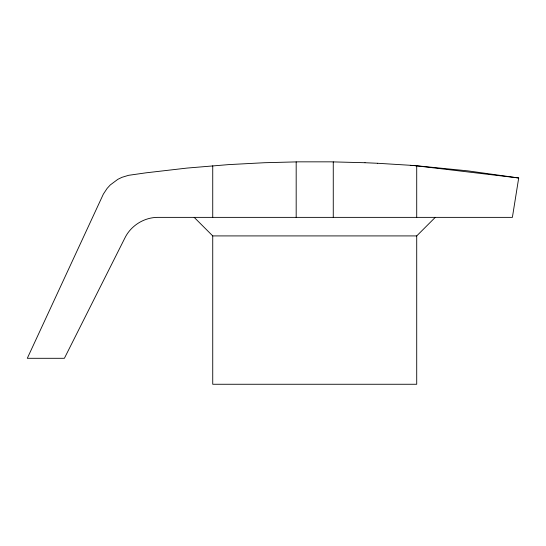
<?xml version="1.0" encoding="UTF-8"?>
<svg xmlns="http://www.w3.org/2000/svg" width="546" height="546" viewBox="0 0 546 546"><rect width="100%" height="100%" fill="white"/><g stroke="black" fill="none" stroke-linecap="round" stroke-linejoin="round"><path stroke-width="0.82" d="M416.714 217.369L416.714 165.779L467.888 170.871L518.7 177.976L512.387 217.369L158.122 217.369C144.39 217.247 131.047 225.471 124.986 237.797L64.387 358.299L27.3 358.299L103.371 194.076L107.153 188.377L110.292 184.937L117.813 179.341L122.004 177.307L128.549 175.321L146.041 172.823L187.019 168.079L228.562 164.619L264.435 162.722L298.498 161.841L330.951 161.841L365.008 162.722M194.185 217.369L212.735 235.913L416.714 235.913L435.258 217.369M365.008 162.722L377.463 163.268M377.463 163.268L410.319 165.288M410.292 165.288L413.581 165.534M413.342 165.52L414.673 165.622M411.943 165.411L412.319 165.438M415.745 165.704L416.7 165.779M414.496 165.609L415.786 165.704M414.748 165.629L518.7 177.976M416.714 235.913L416.714 384.261L212.735 384.261L212.735 235.913M333.265 161.875L333.265 217.369M296.178 161.875L296.178 217.369M212.735 165.779L212.735 217.369"/></g></svg>
